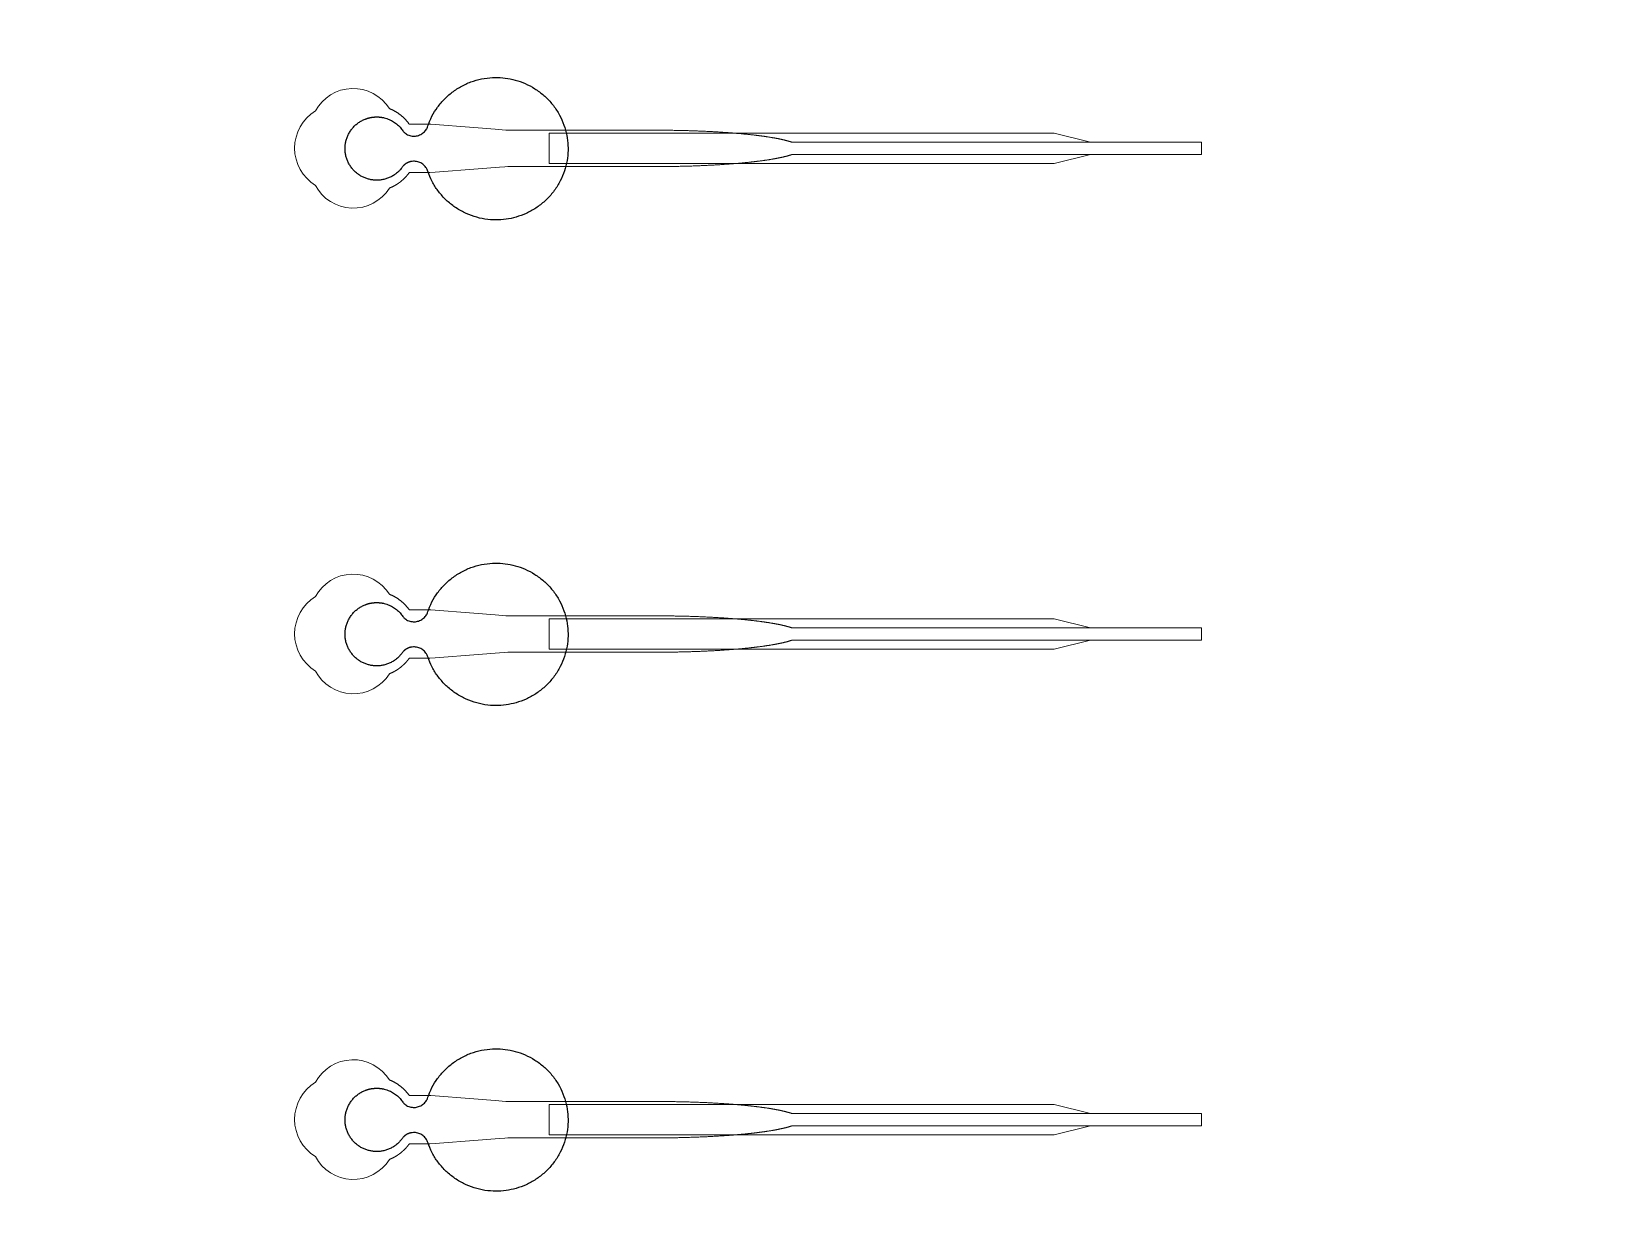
# Model space of a CAD drawing. Header units: inches. Extents: x -52997 to 52003, y -52254 to 52746.
# Drawn here: x 5140 to 11659, y 3570 to 8474 of the extents above; entities that cross this region are included whole.
import ezdxf

# ---------------------------------------------------------------- set-up
doc = ezdxf.new("R2010")
doc.units = ezdxf.units.IN
doc.header["$MEASUREMENT"] = 0
doc.layers.add('1', color=1, linetype='Continuous')
doc.layers.add('2', color=140, linetype='Continuous', lineweight=0)
doc.layers.add('3', color=90, linetype='Continuous', lineweight=0)

msp = doc.modelspace()

# ---------------------------------------------------------------- linework, layer by layer
at = {"layer": '1'}
for points in [[(-16283.4, -47485.7), (0, -47485.7), (16283.4, -47485.7, 5.999107)], [(-16250, -47285.7), (0, -47285.7), (16250, -47285.7, 5.986812)], [(-13685.8, -45485.7), (0, -45485.7), (13685.8, -45485.7, 6.794322)]]:
    msp.add_lwpolyline(points, format="xyb", close=True, dxfattribs=at)
msp.add_circle((-497.2, 245.8), 52500, dxfattribs=at)
for points in [[(6670.7, 7921.4), (6692.9, 7944.5), (6724.6, 7939.3), (6756.2, 7934.1), (6769.8, 7905.1), (6845.2, 7664.2), (7097.3, 7701.9), (7349.3, 7739.6), (7349.4, 7991.7), (7349.5, 8243.9), (7097.5, 8281.8), (6845.6, 8319.7), (6769.9, 8078.9), (6756.7, 8050.4), (6725.8, 8044.7), (6695, 8038.9), (6672.4, 8060.7), (6621, 8144.1), (6526.6, 8118), (6432.2, 8091.9), (6431.1, 7994), (6429.9, 7896), (6523.6, 7867.6), (6617.3, 7839.2), (6670.7, 7921.4)], [(6670.7, 5921.4), (6692.9, 5944.5), (6724.6, 5939.3), (6756.2, 5934.1), (6769.8, 5905.1), (6845.2, 5664.2), (7097.3, 5701.9), (7349.3, 5739.6), (7349.4, 5991.7), (7349.5, 6243.9), (7097.5, 6281.8), (6845.6, 6319.7), (6769.9, 6078.9), (6756.7, 6050.4), (6725.8, 6044.7), (6695, 6038.9), (6672.4, 6060.7), (6621, 6144.1), (6526.6, 6118), (6432.2, 6091.9), (6431.1, 5994), (6429.9, 5896), (6523.6, 5867.6), (6617.3, 5839.2), (6670.7, 5921.4)], [(6670.7, 3921.4), (6692.9, 3944.5), (6724.6, 3939.3), (6756.2, 3934.1), (6769.8, 3905.1), (6845.2, 3664.2), (7097.3, 3701.9), (7349.3, 3739.6), (7349.4, 3991.7), (7349.5, 4243.9), (7097.5, 4281.8), (6845.6, 4319.7), (6769.9, 4078.9), (6756.7, 4050.4), (6725.8, 4044.7), (6695, 4038.9), (6672.4, 4060.7), (6621, 4144.1), (6526.6, 4118), (6432.2, 4091.9), (6431.1, 3994), (6429.9, 3896), (6523.6, 3867.6), (6617.3, 3839.2), (6670.7, 3921.4)]]:
    msp.add_rational_spline(points, [1, 0.884783429184, 1, 0.884783429184, 1, 0.758252289935, 1, 0.758252289935, 1, 0.758252289935, 1, 0.758252289935, 1, 0.888941908896, 1, 0.888941908896, 1, 0.79946124759, 1, 0.79946124759, 1, 0.79946124759, 1, 0.79946124759, 1], degree=2, knots=[0, 0, 0, 0.969535, 0.969535, 1.939069, 1.939069, 3.359405, 3.359405, 4.779741, 4.779741, 6.200078, 6.200078, 7.620414, 7.620414, 8.571947, 8.571947, 9.52348, 9.52348, 10.812277, 10.812277, 12.101074, 12.101074, 13.389871, 13.389871, 14.678668, 14.678668, 14.678668], dxfattribs=at)
at = {"layer": '2'}
for points in [[(-16283.4, -47485.7), (0, -47485.7), (16283.4, -47485.7, 5.999107)], [(-16250, -47285.7), (0, -47285.7), (16250, -47285.7, 5.986812)], [(-13685.8, -45485.7), (0, -45485.7), (13685.8, -45485.7, 6.794322)], [(6613.5, 7829.6), (6613.8, 7829.7), (6614.6, 7830), (6615.5, 7830.3), (6616.3, 7830.7), (6617.2, 7831), (6618, 7831.4), (6618.9, 7831.7), (6619.7, 7832.1), (6620.6, 7832.5), (6621.4, 7832.8), (6622.3, 7833.2), (6623.1, 7833.6), (6624, 7834), (6624.8, 7834.4), (6625.7, 7834.8), (6626.6, 7835.2), (6627.4, 7835.6), (6628.3, 7836.1), (6629.1, 7836.5), (6630, 7836.9), (6630.8, 7837.4), (6631.7, 7837.8), (6632.6, 7838.3), (6633.4, 7838.7), (6634.3, 7839.2), (6635.1, 7839.7), (6636, 7840.1), (6636.8, 7840.6), (6637.7, 7841.1), (6638.6, 7841.6), (6639.4, 7842.1), (6640.3, 7842.6), (6641.1, 7843.1), (6642, 7843.6), (6642.8, 7844.2), (6643.7, 7844.7), (6644.5, 7845.2), (6645.4, 7845.8), (6646.2, 7846.3), (6647, 7846.9), (6647.9, 7847.4), (6648.7, 7848), (6649.5, 7848.6), (6650.4, 7849.1), (6651.2, 7849.7), (6652, 7850.3), (6652.9, 7850.9), (6653.7, 7851.5), (6654.5, 7852.1), (6655.3, 7852.7), (6656.2, 7853.3), (6657, 7853.9), (6657.8, 7854.5), (6658.6, 7855.2), (6659.4, 7855.8), (6660.2, 7856.4), (6661, 7857.1), (6661.8, 7857.7), (6662.6, 7858.3), (6663.4, 7859), (6664.1, 7859.6), (6664.9, 7860.3), (6665.7, 7861), (6666.5, 7861.6), (6667.2, 7862.3), (6668, 7863), (6668.8, 7863.7), (6669.5, 7864.3), (6670.3, 7865), (6671, 7865.7), (6671.8, 7866.4), (6672.5, 7867.1), (6673.2, 7867.8), (6674, 7868.5), (6674.7, 7869.2), (6675.4, 7869.9), (6676.1, 7870.7), (6676.8, 7871.4), (6677.5, 7872.1), (6678.2, 7872.8), (6678.9, 7873.6), (6679.6, 7874.3), (6680.3, 7875), (6681, 7875.7), (6681.7, 7876.5), (6682.3, 7877.2), (6683, 7878), (6683.7, 7878.7), (6684.3, 7879.5), (6684.9, 7880.2), (6685.6, 7881), (6686.2, 7881.7), (6686.8, 7882.5), (6687.5, 7883.2), (6688.1, 7884), (6688.7, 7884.7), (6689.3, 7885.5), (6689.9, 7886.3), (6690.5, 7887), (6691.1, 7887.8), (6691.7, 7888.6), (6692.2, 7889.3), (6692.8, 7890.1), (6693.3, 7890.9), (6693.9, 7891.6), (6694.4, 7892.4), (6695, 7893.2), (6738.6, 7893.2), (6760.4, 7893.2), (6771.3, 7893.2), (6774, 7893.2), (6775.4, 7893.2), (6775.4, 7893.2), (6775.4, 7893.2), (6775.4, 7893.2), (6775.4, 7893.2), (6775.4, 7893.2), (6775.5, 7893.2), (6775.9, 7893.2), (6776.6, 7893.3), (6777.9, 7893.4), (6780.7, 7893.6), (6802.8, 7895.3), (6979.4, 7908.8), (7067.8, 7915.6), (7089.8, 7917.3), (7100.9, 7918.1), (7101.2, 7918.2), (7101.3, 7918.2), (7101.3, 7918.2), (7101.4, 7918.2), (7101.5, 7918.2), (7101.9, 7918.2), (7362.4, 7918.2), (7368.6, 7918.2), (7381.2, 7918.2), (7481.7, 7918.2), (7682.7, 7918.2), (7695.3, 7918.2), (7701.6, 7918.2), (7704.7, 7918.2), (7706.3, 7918.2), (7706.7, 7918.2), (7706.9, 7918.2), (7707, 7918.2), (7707, 7918.2), (7707.1, 7918.2), (7707.1, 7918.2), (7707.6, 7918.2), (7712.2, 7918.2), (7716.8, 7918.2), (7721.5, 7918.2), (7726.1, 7918.2), (7730.7, 7918.2), (7735.4, 7918.3), (7740.1, 7918.3), (7744.7, 7918.3), (7749.4, 7918.4), (7754.1, 7918.4), (7758.8, 7918.4), (7763.6, 7918.5), (7768.3, 7918.6), (7773, 7918.6), (7777.8, 7918.7), (7782.5, 7918.8), (7787.3, 7918.8), (7792.1, 7918.9), (7796.9, 7919), (7801.7, 7919.1), (7806.5, 7919.2), (7811.3, 7919.3), (7816.1, 7919.4), (7820.9, 7919.5), (7825.7, 7919.7), (7830.5, 7919.8), (7835.3, 7919.9), (7840.2, 7920), (7845, 7920.2), (7849.8, 7920.3), (7854.7, 7920.5), (7859.5, 7920.6), (7864.3, 7920.8), (7869.2, 7921), (7874, 7921.1), (7878.8, 7921.3), (7883.6, 7921.5), (7888.5, 7921.7), (7893.3, 7921.9), (7898.1, 7922.1), (7902.9, 7922.3), (7907.7, 7922.5), (7912.5, 7922.7), (7917.3, 7922.9), (7922.1, 7923.2), (7926.9, 7923.4), (7931.7, 7923.6), (7936.5, 7923.9), (7941.2, 7924.1), (7946, 7924.4), (7950.7, 7924.6), (7955.5, 7924.9), (7960.2, 7925.2), (7964.9, 7925.4), (7969.6, 7925.7), (7974.3, 7926), (7978.9, 7926.3), (7983.6, 7926.6), (7988.2, 7926.9), (7992.8, 7927.2), (7997.4, 7927.5), (8002, 7927.9), (8006.6, 7928.2), (8008.9, 7928.4), (8011.2, 7928.5), (8013.4, 7928.7), (8015.7, 7928.9), (8018, 7929), (8020.2, 7929.2), (8022.5, 7929.4), (8024.7, 7929.5), (8027, 7929.7), (8029.2, 7929.9), (8031.4, 7930.1), (8033.6, 7930.3), (8035.9, 7930.4), (8038.1, 7930.6), (8040.3, 7930.8), (8042.5, 7931), (8044.7, 7931.2), (8046.9, 7931.4), (8049.1, 7931.5), (8051.3, 7931.7), (8053.4, 7931.9), (8055.6, 7932.1), (8057.8, 7932.3), (8059.9, 7932.5), (8062.1, 7932.7), (8064.2, 7932.9), (8066.3, 7933.1), (8068.5, 7933.3), (8070.6, 7933.5), (8072.7, 7933.7), (8074.8, 7933.9), (8076.9, 7934.1), (8079, 7934.3), (8081.1, 7934.5), (8083.2, 7934.7), (8085.3, 7934.9), (8087.4, 7935.2), (8089.4, 7935.4), (8091.5, 7935.6), (8093.5, 7935.8), (8095.6, 7936), (8097.6, 7936.2), (8099.6, 7936.5), (8101.6, 7936.7), (8103.7, 7936.9), (8105.7, 7937.1), (8107.7, 7937.3), (8109.6, 7937.6), (8111.6, 7937.8), (8113.6, 7938), (8115.6, 7938.2), (8117.5, 7938.5), (8119.5, 7938.7), (8121.4, 7938.9), (8123.3, 7939.2), (8125.3, 7939.4), (8127.2, 7939.6), (8129.1, 7939.9), (8131, 7940.1), (8132.9, 7940.3), (8134.8, 7940.6), (8136.6, 7940.8), (8138.5, 7941.1), (8140.4, 7941.3), (8142.2, 7941.5), (8144.1, 7941.8), (8145.9, 7942), (8147.7, 7942.3), (8149.5, 7942.5), (8151.3, 7942.8), (8153.1, 7943), (8154.9, 7943.3), (8156.7, 7943.5), (8158.4, 7943.8), (8160.2, 7944), (8161.9, 7944.3), (8163.7, 7944.5), (8165.4, 7944.8), (8167.1, 7945), (8168.8, 7945.3), (8170.5, 7945.5), (8172.2, 7945.8), (8173.9, 7946.1), (8175.6, 7946.3), (8177.3, 7946.6), (8178.9, 7946.8), (8180.6, 7947.1), (8182.2, 7947.4), (8183.8, 7947.6), (8185.4, 7947.9), (8187, 7948.2), (8188.6, 7948.4), (8190.2, 7948.7), (8191.8, 7949), (8193.3, 7949.2), (8194.9, 7949.5), (8196.4, 7949.8), (8198, 7950), (8199.5, 7950.3), (8201, 7950.6), (8202.5, 7950.9), (8204, 7951.1), (8205.5, 7951.4), (8206.9, 7951.7), (8208.4, 7952), (8209.9, 7952.2), (8211.3, 7952.5), (8212.7, 7952.8), (8214.1, 7953.1), (8215.6, 7953.4), (8217, 7953.6), (8218.3, 7953.9), (8219.7, 7954.2), (8221.1, 7954.5), (8222.4, 7954.8), (8223.8, 7955.1), (8225.1, 7955.3), (8226.4, 7955.6), (8227.7, 7955.9), (8229, 7956.2), (8230.3, 7956.5), (8231.6, 7956.8), (8232.9, 7957), (8234.1, 7957.3), (8235.4, 7957.6), (8236.6, 7957.9), (8237.9, 7958.2), (8239.1, 7958.5), (8240.3, 7958.8), (8241.5, 7959.1), (8242.6, 7959.4), (8243.8, 7959.7), (8245, 7959.9), (8246.1, 7960.2), (8247.3, 7960.5), (8248.4, 7960.8), (8249.5, 7961.1), (8250.6, 7961.4), (8251.7, 7961.7), (8252.8, 7962), (8253.9, 7962.3), (8254.9, 7962.6), (8256, 7962.9), (8257, 7963.2), (8258, 7963.5), (8259.1, 7963.8), (8260.1, 7964.1), (8261, 7964.4), (8262, 7964.7), (8263, 7965), (8264, 7965.3), (8264.9, 7965.6), (8265.9, 7965.9), (8266.8, 7966.2), (8267.7, 7966.5), (8268.6, 7966.8), (8269.5, 7967.1), (8270.4, 7967.4), (8271.3, 7967.7), (8272.7, 7968.1), (9958.3, 7968), (9958.3, 8018.2), (8272.7, 8018.2), (8272.5, 8018.3), (8271.6, 8018.6), (8270.7, 8018.9), (8269.8, 8019.2), (8269, 8019.5), (8268, 8019.8), (8267.1, 8020.1), (8266.2, 8020.4), (8265.3, 8020.7), (8264.3, 8021), (8263.4, 8021.3), (8262.4, 8021.6), (8261.4, 8021.9), (8260.4, 8022.2), (8259.4, 8022.5), (8258.4, 8022.8), (8257.4, 8023.1), (8256.3, 8023.4), (8255.3, 8023.7), (8254.2, 8023.9), (8253.1, 8024.2), (8252.1, 8024.5), (8251, 8024.8), (8249.9, 8025.1), (8248.7, 8025.4), (8247.6, 8025.7), (8246.5, 8026), (8245.3, 8026.3), (8244.2, 8026.6), (8243, 8026.9), (8241.8, 8027.2), (8240.6, 8027.5), (8239.4, 8027.8), (8238.2, 8028.1), (8237, 8028.3), (8235.7, 8028.6), (8234.5, 8028.9), (8233.2, 8029.2), (8232, 8029.5), (8230.7, 8029.8), (8229.4, 8030.1), (8228.1, 8030.4), (8226.8, 8030.6), (8225.5, 8030.9), (8224.1, 8031.2), (8222.8, 8031.5), (8221.4, 8031.8), (8220.1, 8032.1), (8218.7, 8032.3), (8217.3, 8032.6), (8215.9, 8032.9), (8214.5, 8033.2), (8213.1, 8033.5), (8211.7, 8033.7), (8210.2, 8034), (8208.8, 8034.3), (8207.3, 8034.6), (8205.8, 8034.9), (8204.3, 8035.1), (8202.9, 8035.4), (8201.4, 8035.7), (8199.8, 8036), (8198.3, 8036.2), (8196.8, 8036.5), (8195.2, 8036.8), (8193.7, 8037), (8192.1, 8037.3), (8190.6, 8037.6), (8189, 8037.8), (8187.4, 8038.1), (8185.8, 8038.4), (8184.2, 8038.6), (8182.5, 8038.9), (8180.9, 8039.2), (8179.3, 8039.4), (8177.6, 8039.7), (8175.9, 8040), (8174.3, 8040.2), (8172.6, 8040.5), (8170.9, 8040.7), (8169.2, 8041), (8167.5, 8041.3), (8165.8, 8041.5), (8164, 8041.8), (8162.3, 8042), (8160.6, 8042.3), (8158.8, 8042.5), (8157, 8042.8), (8155.3, 8043), (8153.5, 8043.3), (8151.7, 8043.5), (8149.9, 8043.8), (8148.1, 8044), (8146.3, 8044.3), (8144.4, 8044.5), (8142.6, 8044.8), (8140.7, 8045), (8138.9, 8045.2), (8137, 8045.5), (8135.1, 8045.7), (8133.3, 8046), (8131.4, 8046.2), (8129.5, 8046.4), (8127.6, 8046.7), (8125.7, 8046.9), (8123.7, 8047.1), (8121.8, 8047.4), (8119.9, 8047.6), (8117.9, 8047.8), (8116, 8048.1), (8114, 8048.3), (8112, 8048.5), (8110.1, 8048.7), (8108.1, 8049), (8106.1, 8049.2), (8104.1, 8049.4), (8102.1, 8049.6), (8100.1, 8049.8), (8098, 8050.1), (8096, 8050.3), (8094, 8050.5), (8091.9, 8050.7), (8089.9, 8050.9), (8087.8, 8051.1), (8085.7, 8051.3), (8083.7, 8051.6), (8081.6, 8051.8), (8079.5, 8052), (8077.4, 8052.2), (8075.3, 8052.4), (8073.2, 8052.6), (8071.1, 8052.8), (8069, 8053), (8066.8, 8053.2), (8064.7, 8053.4), (8062.6, 8053.6), (8060.4, 8053.8), (8058.3, 8054), (8056.1, 8054.2), (8053.9, 8054.4), (8051.8, 8054.6), (8049.6, 8054.7), (8047.4, 8054.9), (8045.2, 8055.1), (8043, 8055.3), (8040.8, 8055.5), (8038.6, 8055.7), (8036.4, 8055.9), (8034.2, 8056), (8032, 8056.2), (8029.8, 8056.4), (8027.5, 8056.6), (8025.3, 8056.8), (8023, 8056.9), (8020.8, 8057.1), (8018.6, 8057.3), (8016.3, 8057.4), (8014, 8057.6), (8011.8, 8057.8), (8009.5, 8057.9), (8005, 8058.3), (8000.4, 8058.6), (7995.8, 8058.9), (7991.2, 8059.2), (7986.6, 8059.5), (7982, 8059.8), (7977.3, 8060.1), (7972.7, 8060.4), (7968, 8060.7), (7963.3, 8061), (7958.6, 8061.3), (7953.9, 8061.5), (7949.2, 8061.8), (7944.4, 8062.1), (7939.7, 8062.3), (7935, 8062.5), (7930.2, 8062.8), (7925.4, 8063), (7920.7, 8063.3), (7915.9, 8063.5), (7911.1, 8063.7), (7906.3, 8063.9), (7901.5, 8064.1), (7896.7, 8064.3), (7891.9, 8064.5), (7887.1, 8064.7), (7882.3, 8064.9), (7877.5, 8065.1), (7872.7, 8065.3), (7867.9, 8065.4), (7863.1, 8065.6), (7858.3, 8065.7), (7853.5, 8065.9), (7848.7, 8066.1), (7843.9, 8066.2), (7839.1, 8066.3), (7834.3, 8066.5), (7829.5, 8066.6), (7824.7, 8066.7), (7819.9, 8066.8), (7815.1, 8066.9), (7810.3, 8067.1), (7805.6, 8067.2), (7800.8, 8067.2), (7796, 8067.3), (7791.3, 8067.4), (7786.5, 8067.5), (7781.8, 8067.6), (7777.1, 8067.7), (7772.3, 8067.7), (7767.6, 8067.8), (7762.9, 8067.8), (7758.2, 8067.9), (7753.6, 8067.9), (7748.9, 8068), (7744.2, 8068), (7739.6, 8068.1), (7735, 8068.1), (7730.3, 8068.1), (7725.7, 8068.1), (7721.1, 8068.1), (7718.8, 8068.2), (7718.3, 8068.2), (7718, 8068.2), (7717.8, 8068.2), (7717.6, 8068.2), (7716, 8068.2), (7709.7, 8068.2), (7696.9, 8068.2), (7645.9, 8068.2), (7442, 8068.2), (7391, 8068.2), (7365.5, 8068.2), (7359.1, 8068.2), (7357.5, 8068.2), (7101.8, 8068.2), (7101.4, 8068.2), (7101.3, 8068.2), (7101.3, 8068.2), (7101.3, 8068.2), (7101.2, 8068.2), (7100.8, 8068.2), (7099.5, 8068.3), (7093.9, 8068.7), (7049.8, 8072.1), (6961.4, 8078.9), (6784.8, 8092.4), (6779.3, 8092.9), (6776.5, 8093.1), (6775.8, 8093.1), (6775.5, 8093.2), (6775.4, 8093.2), (6775.4, 8093.2), (6775.4, 8093.2), (6775.4, 8093.2), (6775.4, 8093.2), (6775.3, 8093.2), (6775, 8093.2), (6772.3, 8093.2), (6766.8, 8093.2), (6755.9, 8093.2), (6734.1, 8093.2), (6712.3, 8093.2), (6701.4, 8093.2), (6696, 8093.2), (6695.3, 8093.2), (6695.1, 8093.2), (6695.1, 8093.2), (6695, 8093.2), (6695, 8093.2), (6695, 8093.2), (6695, 8093.2), (6694.6, 8093.8), (6693.8, 8094.9), (6693, 8096), (6692.2, 8097.1), (6691.3, 8098.2), (6690.5, 8099.4), (6689.6, 8100.5), (6688.7, 8101.6), (6687.8, 8102.7), (6686.9, 8103.8), (6686, 8104.9), (6685.1, 8106), (6684.2, 8107.1), (6683.2, 8108.2), (6682.2, 8109.3), (6681.3, 8110.4), (6680.3, 8111.5), (6679.3, 8112.5), (6678.3, 8113.6), (6677.2, 8114.7), (6676.2, 8115.7), (6675.1, 8116.8), (6674.1, 8117.8), (6673, 8118.9), (6671.9, 8119.9), (6670.8, 8121), (6669.7, 8122), (6668.6, 8123), (6667.4, 8124), (6666.3, 8125), (6665.1, 8126), (6664, 8127), (6662.8, 8128), (6661.6, 8129), (6660.4, 8129.9), (6659.2, 8130.9), (6658, 8131.8), (6656.8, 8132.8), (6655.5, 8133.7), (6654.3, 8134.6), (6653, 8135.5), (6651.7, 8136.4), (6650.5, 8137.3), (6649.2, 8138.2), (6647.9, 8139), (6646.6, 8139.9), (6645.3, 8140.7), (6643.9, 8141.6), (6642.6, 8142.4), (6641.3, 8143.2), (6639.9, 8144), (6638.6, 8144.8), (6637.2, 8145.6), (6635.9, 8146.4), (6634.5, 8147.1), (6633.1, 8147.9), (6631.7, 8148.6), (6630.3, 8149.3), (6629, 8150), (6627.6, 8150.7), (6626.1, 8151.4), (6624.7, 8152), (6623.3, 8152.7), (6621.9, 8153.3), (6620.5, 8153.9), (6619.1, 8154.5), (6617.6, 8155.1), (6616.2, 8155.7), (6614.8, 8156.3), (6613.5, 8156.8, 0.576044), (6309, 8147.4, 0.560065), (6309, 7840.9, 0.578435)], [(6613.5, 5829.6), (6613.8, 5829.7), (6614.6, 5830), (6615.5, 5830.3), (6616.3, 5830.7), (6617.2, 5831), (6618, 5831.4), (6618.9, 5831.7), (6619.7, 5832.1), (6620.6, 5832.5), (6621.4, 5832.8), (6622.3, 5833.2), (6623.1, 5833.6), (6624, 5834), (6624.8, 5834.4), (6625.7, 5834.8), (6626.6, 5835.2), (6627.4, 5835.6), (6628.3, 5836.1), (6629.1, 5836.5), (6630, 5836.9), (6630.8, 5837.4), (6631.7, 5837.8), (6632.6, 5838.3), (6633.4, 5838.7), (6634.3, 5839.2), (6635.1, 5839.7), (6636, 5840.1), (6636.8, 5840.6), (6637.7, 5841.1), (6638.6, 5841.6), (6639.4, 5842.1), (6640.3, 5842.6), (6641.1, 5843.1), (6642, 5843.6), (6642.8, 5844.2), (6643.7, 5844.7), (6644.5, 5845.2), (6645.4, 5845.8), (6646.2, 5846.3), (6647, 5846.9), (6647.9, 5847.4), (6648.7, 5848), (6649.5, 5848.6), (6650.4, 5849.1), (6651.2, 5849.7), (6652, 5850.3), (6652.9, 5850.9), (6653.7, 5851.5), (6654.5, 5852.1), (6655.3, 5852.7), (6656.2, 5853.3), (6657, 5853.9), (6657.8, 5854.5), (6658.6, 5855.2), (6659.4, 5855.8), (6660.2, 5856.4), (6661, 5857.1), (6661.8, 5857.7), (6662.6, 5858.3), (6663.4, 5859), (6664.1, 5859.6), (6664.9, 5860.3), (6665.7, 5861), (6666.5, 5861.6), (6667.2, 5862.3), (6668, 5863), (6668.8, 5863.7), (6669.5, 5864.3), (6670.3, 5865), (6671, 5865.7), (6671.8, 5866.4), (6672.5, 5867.1), (6673.2, 5867.8), (6674, 5868.5), (6674.7, 5869.2), (6675.4, 5869.9), (6676.1, 5870.7), (6676.8, 5871.4), (6677.5, 5872.1), (6678.2, 5872.8), (6678.9, 5873.6), (6679.6, 5874.3), (6680.3, 5875), (6681, 5875.7), (6681.7, 5876.5), (6682.3, 5877.2), (6683, 5878), (6683.7, 5878.7), (6684.3, 5879.5), (6684.9, 5880.2), (6685.6, 5881), (6686.2, 5881.7), (6686.8, 5882.5), (6687.5, 5883.2), (6688.1, 5884), (6688.7, 5884.7), (6689.3, 5885.5), (6689.9, 5886.3), (6690.5, 5887), (6691.1, 5887.8), (6691.7, 5888.6), (6692.2, 5889.3), (6692.8, 5890.1), (6693.3, 5890.9), (6693.9, 5891.6), (6694.4, 5892.4), (6695, 5893.2), (6738.6, 5893.2), (6760.4, 5893.2), (6771.3, 5893.2), (6774, 5893.2), (6775.4, 5893.2), (6775.4, 5893.2), (6775.4, 5893.2), (6775.4, 5893.2), (6775.4, 5893.2), (6775.4, 5893.2), (6775.5, 5893.2), (6775.9, 5893.2), (6776.6, 5893.3), (6777.9, 5893.4), (6780.7, 5893.6), (6802.8, 5895.3), (6979.4, 5908.8), (7067.8, 5915.6), (7089.8, 5917.3), (7100.9, 5918.1), (7101.2, 5918.2), (7101.3, 5918.2), (7101.3, 5918.2), (7101.4, 5918.2), (7101.5, 5918.2), (7101.9, 5918.2), (7362.4, 5918.2), (7368.6, 5918.2), (7381.2, 5918.2), (7481.7, 5918.2), (7682.7, 5918.2), (7695.3, 5918.2), (7701.6, 5918.2), (7704.7, 5918.2), (7706.3, 5918.2), (7706.7, 5918.2), (7706.9, 5918.2), (7707, 5918.2), (7707, 5918.2), (7707.1, 5918.2), (7707.1, 5918.2), (7707.6, 5918.2), (7712.2, 5918.2), (7716.8, 5918.2), (7721.5, 5918.2), (7726.1, 5918.2), (7730.7, 5918.2), (7735.4, 5918.3), (7740.1, 5918.3), (7744.7, 5918.3), (7749.4, 5918.4), (7754.1, 5918.4), (7758.8, 5918.4), (7763.6, 5918.5), (7768.3, 5918.6), (7773, 5918.6), (7777.8, 5918.7), (7782.5, 5918.8), (7787.3, 5918.8), (7792.1, 5918.9), (7796.9, 5919), (7801.7, 5919.1), (7806.5, 5919.2), (7811.3, 5919.3), (7816.1, 5919.4), (7820.9, 5919.5), (7825.7, 5919.7), (7830.5, 5919.8), (7835.3, 5919.9), (7840.2, 5920), (7845, 5920.2), (7849.8, 5920.3), (7854.7, 5920.5), (7859.5, 5920.6), (7864.3, 5920.8), (7869.2, 5921), (7874, 5921.1), (7878.8, 5921.3), (7883.6, 5921.5), (7888.5, 5921.7), (7893.3, 5921.9), (7898.1, 5922.1), (7902.9, 5922.3), (7907.7, 5922.5), (7912.5, 5922.7), (7917.3, 5922.9), (7922.1, 5923.2), (7926.9, 5923.4), (7931.7, 5923.6), (7936.5, 5923.9), (7941.2, 5924.1), (7946, 5924.4), (7950.7, 5924.6), (7955.5, 5924.9), (7960.2, 5925.2), (7964.9, 5925.4), (7969.6, 5925.7), (7974.3, 5926), (7978.9, 5926.3), (7983.6, 5926.6), (7988.2, 5926.9), (7992.8, 5927.2), (7997.4, 5927.5), (8002, 5927.9), (8006.6, 5928.2), (8008.9, 5928.4), (8011.2, 5928.5), (8013.4, 5928.7), (8015.7, 5928.9), (8018, 5929), (8020.2, 5929.2), (8022.5, 5929.4), (8024.7, 5929.5), (8027, 5929.7), (8029.2, 5929.9), (8031.4, 5930.1), (8033.6, 5930.3), (8035.9, 5930.4), (8038.1, 5930.6), (8040.3, 5930.8), (8042.5, 5931), (8044.7, 5931.2), (8046.9, 5931.4), (8049.1, 5931.5), (8051.3, 5931.7), (8053.4, 5931.9), (8055.6, 5932.1), (8057.8, 5932.3), (8059.9, 5932.5), (8062.1, 5932.7), (8064.2, 5932.9), (8066.3, 5933.1), (8068.5, 5933.3), (8070.6, 5933.5), (8072.7, 5933.7), (8074.8, 5933.9), (8076.9, 5934.1), (8079, 5934.3), (8081.1, 5934.5), (8083.2, 5934.7), (8085.3, 5934.9), (8087.4, 5935.2), (8089.4, 5935.4), (8091.5, 5935.6), (8093.5, 5935.8), (8095.6, 5936), (8097.6, 5936.2), (8099.6, 5936.5), (8101.6, 5936.7), (8103.7, 5936.9), (8105.7, 5937.1), (8107.7, 5937.3), (8109.6, 5937.6), (8111.6, 5937.8), (8113.6, 5938), (8115.6, 5938.2), (8117.5, 5938.5), (8119.5, 5938.7), (8121.4, 5938.9), (8123.3, 5939.2), (8125.3, 5939.4), (8127.2, 5939.6), (8129.1, 5939.9), (8131, 5940.1), (8132.9, 5940.3), (8134.8, 5940.6), (8136.6, 5940.8), (8138.5, 5941.1), (8140.4, 5941.3), (8142.2, 5941.5), (8144.1, 5941.8), (8145.9, 5942), (8147.7, 5942.3), (8149.5, 5942.5), (8151.3, 5942.8), (8153.1, 5943), (8154.9, 5943.3), (8156.7, 5943.5), (8158.4, 5943.8), (8160.2, 5944), (8161.9, 5944.3), (8163.7, 5944.5), (8165.4, 5944.8), (8167.1, 5945), (8168.8, 5945.3), (8170.5, 5945.5), (8172.2, 5945.8), (8173.9, 5946.1), (8175.6, 5946.3), (8177.3, 5946.6), (8178.9, 5946.8), (8180.6, 5947.1), (8182.2, 5947.4), (8183.8, 5947.6), (8185.4, 5947.9), (8187, 5948.2), (8188.6, 5948.4), (8190.2, 5948.7), (8191.8, 5949), (8193.3, 5949.2), (8194.9, 5949.5), (8196.4, 5949.8), (8198, 5950), (8199.5, 5950.3), (8201, 5950.6), (8202.5, 5950.9), (8204, 5951.1), (8205.5, 5951.4), (8206.9, 5951.7), (8208.4, 5952), (8209.9, 5952.2), (8211.3, 5952.5), (8212.7, 5952.8), (8214.1, 5953.1), (8215.6, 5953.4), (8217, 5953.6), (8218.3, 5953.9), (8219.7, 5954.2), (8221.1, 5954.5), (8222.4, 5954.8), (8223.8, 5955.1), (8225.1, 5955.3), (8226.4, 5955.6), (8227.7, 5955.9), (8229, 5956.2), (8230.3, 5956.5), (8231.6, 5956.8), (8232.9, 5957), (8234.1, 5957.3), (8235.4, 5957.6), (8236.6, 5957.9), (8237.9, 5958.2), (8239.1, 5958.5), (8240.3, 5958.8), (8241.5, 5959.1), (8242.6, 5959.4), (8243.8, 5959.7), (8245, 5959.9), (8246.1, 5960.2), (8247.3, 5960.5), (8248.4, 5960.8), (8249.5, 5961.1), (8250.6, 5961.4), (8251.7, 5961.7), (8252.8, 5962), (8253.9, 5962.3), (8254.9, 5962.6), (8256, 5962.9), (8257, 5963.2), (8258, 5963.5), (8259.1, 5963.8), (8260.1, 5964.1), (8261, 5964.4), (8262, 5964.7), (8263, 5965), (8264, 5965.3), (8264.9, 5965.6), (8265.9, 5965.9), (8266.8, 5966.2), (8267.7, 5966.5), (8268.6, 5966.8), (8269.5, 5967.1), (8270.4, 5967.4), (8271.3, 5967.7), (8272.7, 5968.1), (9958.3, 5968), (9958.3, 6018.2), (8272.7, 6018.2), (8272.5, 6018.3), (8271.6, 6018.6), (8270.7, 6018.9), (8269.8, 6019.2), (8269, 6019.5), (8268, 6019.8), (8267.1, 6020.1), (8266.2, 6020.4), (8265.3, 6020.7), (8264.3, 6021), (8263.4, 6021.3), (8262.4, 6021.6), (8261.4, 6021.9), (8260.4, 6022.2), (8259.4, 6022.5), (8258.4, 6022.8), (8257.4, 6023.1), (8256.3, 6023.4), (8255.3, 6023.7), (8254.2, 6023.9), (8253.1, 6024.2), (8252.1, 6024.5), (8251, 6024.8), (8249.9, 6025.1), (8248.7, 6025.4), (8247.6, 6025.7), (8246.5, 6026), (8245.3, 6026.3), (8244.2, 6026.6), (8243, 6026.9), (8241.8, 6027.2), (8240.6, 6027.5), (8239.4, 6027.8), (8238.2, 6028.1), (8237, 6028.3), (8235.7, 6028.6), (8234.5, 6028.9), (8233.2, 6029.2), (8232, 6029.5), (8230.7, 6029.8), (8229.4, 6030.1), (8228.1, 6030.4), (8226.8, 6030.6), (8225.5, 6030.9), (8224.1, 6031.2), (8222.8, 6031.5), (8221.4, 6031.8), (8220.1, 6032.1), (8218.7, 6032.3), (8217.3, 6032.6), (8215.9, 6032.9), (8214.5, 6033.2), (8213.1, 6033.5), (8211.7, 6033.7), (8210.2, 6034), (8208.8, 6034.3), (8207.3, 6034.6), (8205.8, 6034.9), (8204.3, 6035.1), (8202.9, 6035.4), (8201.4, 6035.7), (8199.8, 6036), (8198.3, 6036.2), (8196.8, 6036.5), (8195.2, 6036.8), (8193.7, 6037), (8192.1, 6037.3), (8190.6, 6037.6), (8189, 6037.8), (8187.4, 6038.1), (8185.8, 6038.4), (8184.2, 6038.6), (8182.5, 6038.9), (8180.9, 6039.2), (8179.3, 6039.4), (8177.6, 6039.7), (8175.9, 6040), (8174.3, 6040.2), (8172.6, 6040.5), (8170.9, 6040.7), (8169.2, 6041), (8167.5, 6041.3), (8165.8, 6041.5), (8164, 6041.8), (8162.3, 6042), (8160.6, 6042.3), (8158.8, 6042.5), (8157, 6042.8), (8155.3, 6043), (8153.5, 6043.3), (8151.7, 6043.5), (8149.9, 6043.8), (8148.1, 6044), (8146.3, 6044.3), (8144.4, 6044.5), (8142.6, 6044.8), (8140.7, 6045), (8138.9, 6045.2), (8137, 6045.5), (8135.1, 6045.7), (8133.3, 6046), (8131.4, 6046.2), (8129.5, 6046.4), (8127.6, 6046.7), (8125.7, 6046.9), (8123.7, 6047.1), (8121.8, 6047.4), (8119.9, 6047.6), (8117.9, 6047.8), (8116, 6048.1), (8114, 6048.3), (8112, 6048.5), (8110.1, 6048.7), (8108.1, 6049), (8106.1, 6049.2), (8104.1, 6049.4), (8102.1, 6049.6), (8100.1, 6049.8), (8098, 6050.1), (8096, 6050.3), (8094, 6050.5), (8091.9, 6050.7), (8089.9, 6050.9), (8087.8, 6051.1), (8085.7, 6051.3), (8083.7, 6051.6), (8081.6, 6051.8), (8079.5, 6052), (8077.4, 6052.2), (8075.3, 6052.4), (8073.2, 6052.6), (8071.1, 6052.8), (8069, 6053), (8066.8, 6053.2), (8064.7, 6053.4), (8062.6, 6053.6), (8060.4, 6053.8), (8058.3, 6054), (8056.1, 6054.2), (8053.9, 6054.4), (8051.8, 6054.6), (8049.6, 6054.7), (8047.4, 6054.9), (8045.2, 6055.1), (8043, 6055.3), (8040.8, 6055.5), (8038.6, 6055.7), (8036.4, 6055.9), (8034.2, 6056), (8032, 6056.2), (8029.8, 6056.4), (8027.5, 6056.6), (8025.3, 6056.8), (8023, 6056.9), (8020.8, 6057.1), (8018.6, 6057.3), (8016.3, 6057.4), (8014, 6057.6), (8011.8, 6057.8), (8009.5, 6057.9), (8005, 6058.3), (8000.4, 6058.6), (7995.8, 6058.9), (7991.2, 6059.2), (7986.6, 6059.5), (7982, 6059.8), (7977.3, 6060.1), (7972.7, 6060.4), (7968, 6060.7), (7963.3, 6061), (7958.6, 6061.3), (7953.9, 6061.5), (7949.2, 6061.8), (7944.4, 6062.1), (7939.7, 6062.3), (7935, 6062.5), (7930.2, 6062.8), (7925.4, 6063), (7920.7, 6063.3), (7915.9, 6063.5), (7911.1, 6063.7), (7906.3, 6063.9), (7901.5, 6064.1), (7896.7, 6064.3), (7891.9, 6064.5), (7887.1, 6064.7), (7882.3, 6064.9), (7877.5, 6065.1), (7872.7, 6065.3), (7867.9, 6065.4), (7863.1, 6065.6), (7858.3, 6065.7), (7853.5, 6065.9), (7848.7, 6066.1), (7843.9, 6066.2), (7839.1, 6066.3), (7834.3, 6066.5), (7829.5, 6066.6), (7824.7, 6066.7), (7819.9, 6066.8), (7815.1, 6066.9), (7810.3, 6067.1), (7805.6, 6067.2), (7800.8, 6067.2), (7796, 6067.3), (7791.3, 6067.4), (7786.5, 6067.5), (7781.8, 6067.6), (7777.1, 6067.7), (7772.3, 6067.7), (7767.6, 6067.8), (7762.9, 6067.8), (7758.2, 6067.9), (7753.6, 6067.9), (7748.9, 6068), (7744.2, 6068), (7739.6, 6068.1), (7735, 6068.1), (7730.3, 6068.1), (7725.7, 6068.1), (7721.1, 6068.1), (7718.8, 6068.2), (7718.3, 6068.2), (7718, 6068.2), (7717.8, 6068.2), (7717.6, 6068.2), (7716, 6068.2), (7709.7, 6068.2), (7696.9, 6068.2), (7645.9, 6068.2), (7442, 6068.2), (7391, 6068.2), (7365.5, 6068.2), (7359.1, 6068.2), (7357.5, 6068.2), (7101.8, 6068.2), (7101.4, 6068.2), (7101.3, 6068.2), (7101.3, 6068.2), (7101.3, 6068.2), (7101.2, 6068.2), (7100.8, 6068.2), (7099.5, 6068.3), (7093.9, 6068.7), (7049.8, 6072.1), (6961.4, 6078.9), (6784.8, 6092.4), (6779.3, 6092.9), (6776.5, 6093.1), (6775.8, 6093.1), (6775.5, 6093.2), (6775.4, 6093.2), (6775.4, 6093.2), (6775.4, 6093.2), (6775.4, 6093.2), (6775.4, 6093.2), (6775.3, 6093.2), (6775, 6093.2), (6772.3, 6093.2), (6766.8, 6093.2), (6755.9, 6093.2), (6734.1, 6093.2), (6712.3, 6093.2), (6701.4, 6093.2), (6696, 6093.2), (6695.3, 6093.2), (6695.1, 6093.2), (6695.1, 6093.2), (6695, 6093.2), (6695, 6093.2), (6695, 6093.2), (6695, 6093.2), (6694.6, 6093.8), (6693.8, 6094.9), (6693, 6096), (6692.2, 6097.1), (6691.3, 6098.2), (6690.5, 6099.4), (6689.6, 6100.5), (6688.7, 6101.6), (6687.8, 6102.7), (6686.9, 6103.8), (6686, 6104.9), (6685.1, 6106), (6684.2, 6107.1), (6683.2, 6108.2), (6682.2, 6109.3), (6681.3, 6110.4), (6680.3, 6111.5), (6679.3, 6112.5), (6678.3, 6113.6), (6677.2, 6114.7), (6676.2, 6115.7), (6675.1, 6116.8), (6674.1, 6117.8), (6673, 6118.9), (6671.9, 6119.9), (6670.8, 6121), (6669.7, 6122), (6668.6, 6123), (6667.4, 6124), (6666.3, 6125), (6665.1, 6126), (6664, 6127), (6662.8, 6128), (6661.6, 6129), (6660.4, 6129.9), (6659.2, 6130.9), (6658, 6131.8), (6656.8, 6132.8), (6655.5, 6133.7), (6654.3, 6134.6), (6653, 6135.5), (6651.7, 6136.4), (6650.5, 6137.3), (6649.2, 6138.2), (6647.9, 6139), (6646.6, 6139.9), (6645.3, 6140.7), (6643.9, 6141.6), (6642.6, 6142.4), (6641.3, 6143.2), (6639.9, 6144), (6638.6, 6144.8), (6637.2, 6145.6), (6635.9, 6146.4), (6634.5, 6147.1), (6633.1, 6147.9), (6631.7, 6148.6), (6630.3, 6149.3), (6629, 6150), (6627.6, 6150.7), (6626.1, 6151.4), (6624.7, 6152), (6623.3, 6152.7), (6621.9, 6153.3), (6620.5, 6153.9), (6619.1, 6154.5), (6617.6, 6155.1), (6616.2, 6155.7), (6614.8, 6156.3), (6613.5, 6156.8, 0.576044), (6309, 6147.4, 0.560065), (6309, 5840.9, 0.578435)], [(6613.5, 3829.6), (6613.8, 3829.7), (6614.6, 3830), (6615.5, 3830.3), (6616.3, 3830.7), (6617.2, 3831), (6618, 3831.4), (6618.9, 3831.7), (6619.7, 3832.1), (6620.6, 3832.5), (6621.4, 3832.8), (6622.3, 3833.2), (6623.1, 3833.6), (6624, 3834), (6624.8, 3834.4), (6625.7, 3834.8), (6626.6, 3835.2), (6627.4, 3835.6), (6628.3, 3836.1), (6629.1, 3836.5), (6630, 3836.9), (6630.8, 3837.4), (6631.7, 3837.8), (6632.6, 3838.3), (6633.4, 3838.7), (6634.3, 3839.2), (6635.1, 3839.7), (6636, 3840.1), (6636.8, 3840.6), (6637.7, 3841.1), (6638.6, 3841.6), (6639.4, 3842.1), (6640.3, 3842.6), (6641.1, 3843.1), (6642, 3843.6), (6642.8, 3844.2), (6643.7, 3844.7), (6644.5, 3845.2), (6645.4, 3845.8), (6646.2, 3846.3), (6647, 3846.9), (6647.9, 3847.4), (6648.7, 3848), (6649.5, 3848.6), (6650.4, 3849.1), (6651.2, 3849.7), (6652, 3850.3), (6652.9, 3850.9), (6653.7, 3851.5), (6654.5, 3852.1), (6655.3, 3852.7), (6656.2, 3853.3), (6657, 3853.9), (6657.8, 3854.5), (6658.6, 3855.2), (6659.4, 3855.8), (6660.2, 3856.4), (6661, 3857.1), (6661.8, 3857.7), (6662.6, 3858.3), (6663.4, 3859), (6664.1, 3859.6), (6664.9, 3860.3), (6665.7, 3861), (6666.5, 3861.6), (6667.2, 3862.3), (6668, 3863), (6668.8, 3863.7), (6669.5, 3864.3), (6670.3, 3865), (6671, 3865.7), (6671.8, 3866.4), (6672.5, 3867.1), (6673.2, 3867.8), (6674, 3868.5), (6674.7, 3869.2), (6675.4, 3869.9), (6676.1, 3870.7), (6676.8, 3871.4), (6677.5, 3872.1), (6678.2, 3872.8), (6678.9, 3873.6), (6679.6, 3874.3), (6680.3, 3875), (6681, 3875.7), (6681.7, 3876.5), (6682.3, 3877.2), (6683, 3878), (6683.7, 3878.7), (6684.3, 3879.5), (6684.9, 3880.2), (6685.6, 3881), (6686.2, 3881.7), (6686.8, 3882.5), (6687.5, 3883.2), (6688.1, 3884), (6688.7, 3884.7), (6689.3, 3885.5), (6689.9, 3886.3), (6690.5, 3887), (6691.1, 3887.8), (6691.7, 3888.6), (6692.2, 3889.3), (6692.8, 3890.1), (6693.3, 3890.9), (6693.9, 3891.6), (6694.4, 3892.4), (6695, 3893.2), (6738.6, 3893.2), (6760.4, 3893.2), (6771.3, 3893.2), (6774, 3893.2), (6775.4, 3893.2), (6775.4, 3893.2), (6775.4, 3893.2), (6775.4, 3893.2), (6775.4, 3893.2), (6775.4, 3893.2), (6775.5, 3893.2), (6775.9, 3893.2), (6776.6, 3893.3), (6777.9, 3893.4), (6780.7, 3893.6), (6802.8, 3895.3), (6979.4, 3908.8), (7067.8, 3915.6), (7089.8, 3917.3), (7100.9, 3918.1), (7101.2, 3918.2), (7101.3, 3918.2), (7101.3, 3918.2), (7101.4, 3918.2), (7101.5, 3918.2), (7101.9, 3918.2), (7362.4, 3918.2), (7368.6, 3918.2), (7381.2, 3918.2), (7481.7, 3918.2), (7682.7, 3918.2), (7695.3, 3918.2), (7701.6, 3918.2), (7704.7, 3918.2), (7706.3, 3918.2), (7706.7, 3918.2), (7706.9, 3918.2), (7707, 3918.2), (7707, 3918.2), (7707.1, 3918.2), (7707.1, 3918.2), (7707.6, 3918.2), (7712.2, 3918.2), (7716.8, 3918.2), (7721.5, 3918.2), (7726.1, 3918.2), (7730.7, 3918.2), (7735.4, 3918.3), (7740.1, 3918.3), (7744.7, 3918.3), (7749.4, 3918.4), (7754.1, 3918.4), (7758.8, 3918.4), (7763.6, 3918.5), (7768.3, 3918.6), (7773, 3918.6), (7777.8, 3918.7), (7782.5, 3918.8), (7787.3, 3918.8), (7792.1, 3918.9), (7796.9, 3919), (7801.7, 3919.1), (7806.5, 3919.2), (7811.3, 3919.3), (7816.1, 3919.4), (7820.9, 3919.5), (7825.7, 3919.7), (7830.5, 3919.8), (7835.3, 3919.9), (7840.2, 3920), (7845, 3920.2), (7849.8, 3920.3), (7854.7, 3920.5), (7859.5, 3920.6), (7864.3, 3920.8), (7869.2, 3921), (7874, 3921.1), (7878.8, 3921.3), (7883.6, 3921.5), (7888.5, 3921.7), (7893.3, 3921.9), (7898.1, 3922.1), (7902.9, 3922.3), (7907.7, 3922.5), (7912.5, 3922.7), (7917.3, 3922.9), (7922.1, 3923.2), (7926.9, 3923.4), (7931.7, 3923.6), (7936.5, 3923.9), (7941.2, 3924.1), (7946, 3924.4), (7950.7, 3924.6), (7955.5, 3924.9), (7960.2, 3925.2), (7964.9, 3925.4), (7969.6, 3925.7), (7974.3, 3926), (7978.9, 3926.3), (7983.6, 3926.6), (7988.2, 3926.9), (7992.8, 3927.2), (7997.4, 3927.5), (8002, 3927.9), (8006.6, 3928.2), (8008.9, 3928.4), (8011.2, 3928.5), (8013.4, 3928.7), (8015.7, 3928.9), (8018, 3929), (8020.2, 3929.2), (8022.5, 3929.4), (8024.7, 3929.5), (8027, 3929.7), (8029.2, 3929.9), (8031.4, 3930.1), (8033.6, 3930.3), (8035.9, 3930.4), (8038.1, 3930.6), (8040.3, 3930.8), (8042.5, 3931), (8044.7, 3931.2), (8046.9, 3931.4), (8049.1, 3931.5), (8051.3, 3931.7), (8053.4, 3931.9), (8055.6, 3932.1), (8057.8, 3932.3), (8059.9, 3932.5), (8062.1, 3932.7), (8064.2, 3932.9), (8066.3, 3933.1), (8068.5, 3933.3), (8070.6, 3933.5), (8072.7, 3933.7), (8074.8, 3933.9), (8076.9, 3934.1), (8079, 3934.3), (8081.1, 3934.5), (8083.2, 3934.7), (8085.3, 3934.9), (8087.4, 3935.2), (8089.4, 3935.4), (8091.5, 3935.6), (8093.5, 3935.8), (8095.6, 3936), (8097.6, 3936.2), (8099.6, 3936.5), (8101.6, 3936.7), (8103.7, 3936.9), (8105.7, 3937.1), (8107.7, 3937.3), (8109.6, 3937.6), (8111.6, 3937.8), (8113.6, 3938), (8115.6, 3938.2), (8117.5, 3938.5), (8119.5, 3938.7), (8121.4, 3938.9), (8123.3, 3939.2), (8125.3, 3939.4), (8127.2, 3939.6), (8129.1, 3939.9), (8131, 3940.1), (8132.9, 3940.3), (8134.8, 3940.6), (8136.6, 3940.8), (8138.5, 3941.1), (8140.4, 3941.3), (8142.2, 3941.5), (8144.1, 3941.8), (8145.9, 3942), (8147.7, 3942.3), (8149.5, 3942.5), (8151.3, 3942.8), (8153.1, 3943), (8154.9, 3943.3), (8156.7, 3943.5), (8158.4, 3943.8), (8160.2, 3944), (8161.9, 3944.3), (8163.7, 3944.5), (8165.4, 3944.8), (8167.1, 3945), (8168.8, 3945.3), (8170.5, 3945.5), (8172.2, 3945.8), (8173.9, 3946.1), (8175.6, 3946.3), (8177.3, 3946.6), (8178.9, 3946.8), (8180.6, 3947.1), (8182.2, 3947.4), (8183.8, 3947.6), (8185.4, 3947.9), (8187, 3948.2), (8188.6, 3948.4), (8190.2, 3948.7), (8191.8, 3949), (8193.3, 3949.2), (8194.9, 3949.5), (8196.4, 3949.8), (8198, 3950), (8199.5, 3950.3), (8201, 3950.6), (8202.5, 3950.9), (8204, 3951.1), (8205.5, 3951.4), (8206.9, 3951.7), (8208.4, 3952), (8209.9, 3952.2), (8211.3, 3952.5), (8212.7, 3952.8), (8214.1, 3953.1), (8215.6, 3953.4), (8217, 3953.6), (8218.3, 3953.9), (8219.7, 3954.2), (8221.1, 3954.5), (8222.4, 3954.8), (8223.8, 3955.1), (8225.1, 3955.3), (8226.4, 3955.6), (8227.7, 3955.9), (8229, 3956.2), (8230.3, 3956.5), (8231.6, 3956.8), (8232.9, 3957), (8234.1, 3957.3), (8235.4, 3957.6), (8236.6, 3957.9), (8237.9, 3958.2), (8239.1, 3958.5), (8240.3, 3958.8), (8241.5, 3959.1), (8242.6, 3959.4), (8243.8, 3959.7), (8245, 3959.9), (8246.1, 3960.2), (8247.3, 3960.5), (8248.4, 3960.8), (8249.5, 3961.1), (8250.6, 3961.4), (8251.7, 3961.7), (8252.8, 3962), (8253.9, 3962.3), (8254.9, 3962.6), (8256, 3962.9), (8257, 3963.2), (8258, 3963.5), (8259.1, 3963.8), (8260.1, 3964.1), (8261, 3964.4), (8262, 3964.7), (8263, 3965), (8264, 3965.3), (8264.9, 3965.6), (8265.9, 3965.9), (8266.8, 3966.2), (8267.7, 3966.5), (8268.6, 3966.8), (8269.5, 3967.1), (8270.4, 3967.4), (8271.3, 3967.7), (8272.7, 3968.1), (9958.3, 3968), (9958.3, 4018.2), (8272.7, 4018.2), (8272.5, 4018.3), (8271.6, 4018.6), (8270.7, 4018.9), (8269.8, 4019.2), (8269, 4019.5), (8268, 4019.8), (8267.1, 4020.1), (8266.2, 4020.4), (8265.3, 4020.7), (8264.3, 4021), (8263.4, 4021.3), (8262.4, 4021.6), (8261.4, 4021.9), (8260.4, 4022.2), (8259.4, 4022.5), (8258.4, 4022.8), (8257.4, 4023.1), (8256.3, 4023.4), (8255.3, 4023.7), (8254.2, 4023.9), (8253.1, 4024.2), (8252.1, 4024.5), (8251, 4024.8), (8249.9, 4025.1), (8248.7, 4025.4), (8247.6, 4025.7), (8246.5, 4026), (8245.3, 4026.3), (8244.2, 4026.6), (8243, 4026.9), (8241.8, 4027.2), (8240.6, 4027.5), (8239.4, 4027.8), (8238.2, 4028.1), (8237, 4028.3), (8235.7, 4028.6), (8234.5, 4028.9), (8233.2, 4029.2), (8232, 4029.5), (8230.7, 4029.8), (8229.4, 4030.1), (8228.1, 4030.4), (8226.8, 4030.6), (8225.5, 4030.9), (8224.1, 4031.2), (8222.8, 4031.5), (8221.4, 4031.8), (8220.1, 4032.1), (8218.7, 4032.3), (8217.3, 4032.6), (8215.9, 4032.9), (8214.5, 4033.2), (8213.1, 4033.5), (8211.7, 4033.7), (8210.2, 4034), (8208.8, 4034.3), (8207.3, 4034.6), (8205.8, 4034.9), (8204.3, 4035.1), (8202.9, 4035.4), (8201.4, 4035.7), (8199.8, 4036), (8198.3, 4036.2), (8196.8, 4036.5), (8195.2, 4036.8), (8193.7, 4037), (8192.1, 4037.3), (8190.6, 4037.6), (8189, 4037.8), (8187.4, 4038.1), (8185.8, 4038.4), (8184.2, 4038.6), (8182.5, 4038.9), (8180.9, 4039.2), (8179.3, 4039.4), (8177.6, 4039.7), (8175.9, 4040), (8174.3, 4040.2), (8172.6, 4040.5), (8170.9, 4040.7), (8169.2, 4041), (8167.5, 4041.3), (8165.8, 4041.5), (8164, 4041.8), (8162.3, 4042), (8160.6, 4042.3), (8158.8, 4042.5), (8157, 4042.8), (8155.3, 4043), (8153.5, 4043.3), (8151.7, 4043.5), (8149.9, 4043.8), (8148.1, 4044), (8146.3, 4044.3), (8144.4, 4044.5), (8142.6, 4044.8), (8140.7, 4045), (8138.9, 4045.2), (8137, 4045.5), (8135.1, 4045.7), (8133.3, 4046), (8131.4, 4046.2), (8129.5, 4046.4), (8127.6, 4046.7), (8125.7, 4046.9), (8123.7, 4047.1), (8121.8, 4047.4), (8119.9, 4047.6), (8117.9, 4047.8), (8116, 4048.1), (8114, 4048.3), (8112, 4048.5), (8110.1, 4048.7), (8108.1, 4049), (8106.1, 4049.2), (8104.1, 4049.4), (8102.1, 4049.6), (8100.1, 4049.8), (8098, 4050.1), (8096, 4050.3), (8094, 4050.5), (8091.9, 4050.7), (8089.9, 4050.9), (8087.8, 4051.1), (8085.7, 4051.3), (8083.7, 4051.6), (8081.6, 4051.8), (8079.5, 4052), (8077.4, 4052.2), (8075.3, 4052.4), (8073.2, 4052.6), (8071.1, 4052.8), (8069, 4053), (8066.8, 4053.2), (8064.7, 4053.4), (8062.6, 4053.6), (8060.4, 4053.8), (8058.3, 4054), (8056.1, 4054.2), (8053.9, 4054.4), (8051.8, 4054.6), (8049.6, 4054.7), (8047.4, 4054.9), (8045.2, 4055.1), (8043, 4055.3), (8040.8, 4055.5), (8038.6, 4055.7), (8036.4, 4055.9), (8034.2, 4056), (8032, 4056.2), (8029.8, 4056.4), (8027.5, 4056.6), (8025.3, 4056.8), (8023, 4056.9), (8020.8, 4057.1), (8018.6, 4057.3), (8016.3, 4057.4), (8014, 4057.6), (8011.8, 4057.8), (8009.5, 4057.9), (8005, 4058.3), (8000.4, 4058.6), (7995.8, 4058.9), (7991.2, 4059.2), (7986.6, 4059.5), (7982, 4059.8), (7977.3, 4060.1), (7972.7, 4060.4), (7968, 4060.7), (7963.3, 4061), (7958.6, 4061.3), (7953.9, 4061.5), (7949.2, 4061.8), (7944.4, 4062.1), (7939.7, 4062.3), (7935, 4062.5), (7930.2, 4062.8), (7925.4, 4063), (7920.7, 4063.3), (7915.9, 4063.5), (7911.1, 4063.7), (7906.3, 4063.9), (7901.5, 4064.1), (7896.7, 4064.3), (7891.9, 4064.5), (7887.1, 4064.7), (7882.3, 4064.9), (7877.5, 4065.1), (7872.7, 4065.3), (7867.9, 4065.4), (7863.1, 4065.6), (7858.3, 4065.7), (7853.5, 4065.9), (7848.7, 4066.1), (7843.9, 4066.2), (7839.1, 4066.3), (7834.3, 4066.5), (7829.5, 4066.6), (7824.7, 4066.7), (7819.9, 4066.8), (7815.1, 4066.9), (7810.3, 4067.1), (7805.6, 4067.2), (7800.8, 4067.2), (7796, 4067.3), (7791.3, 4067.4), (7786.5, 4067.5), (7781.8, 4067.6), (7777.1, 4067.7), (7772.3, 4067.7), (7767.6, 4067.8), (7762.9, 4067.8), (7758.2, 4067.9), (7753.6, 4067.9), (7748.9, 4068), (7744.2, 4068), (7739.6, 4068.1), (7735, 4068.1), (7730.3, 4068.1), (7725.7, 4068.1), (7721.1, 4068.1), (7718.8, 4068.2), (7718.3, 4068.2), (7718, 4068.2), (7717.8, 4068.2), (7717.6, 4068.2), (7716, 4068.2), (7709.7, 4068.2), (7696.9, 4068.2), (7645.9, 4068.2), (7442, 4068.2), (7391, 4068.2), (7365.5, 4068.2), (7359.1, 4068.2), (7357.5, 4068.2), (7101.8, 4068.2), (7101.4, 4068.2), (7101.3, 4068.2), (7101.3, 4068.2), (7101.3, 4068.2), (7101.2, 4068.2), (7100.8, 4068.2), (7099.5, 4068.3), (7093.9, 4068.7), (7049.8, 4072.1), (6961.4, 4078.9), (6784.8, 4092.4), (6779.3, 4092.9), (6776.5, 4093.1), (6775.8, 4093.1), (6775.5, 4093.2), (6775.4, 4093.2), (6775.4, 4093.2), (6775.4, 4093.2), (6775.4, 4093.2), (6775.4, 4093.2), (6775.3, 4093.2), (6775, 4093.2), (6772.3, 4093.2), (6766.8, 4093.2), (6755.9, 4093.2), (6734.1, 4093.2), (6712.3, 4093.2), (6701.4, 4093.2), (6696, 4093.2), (6695.3, 4093.2), (6695.1, 4093.2), (6695.1, 4093.2), (6695, 4093.2), (6695, 4093.2), (6695, 4093.2), (6695, 4093.2), (6694.6, 4093.8), (6693.8, 4094.9), (6693, 4096), (6692.2, 4097.1), (6691.3, 4098.2), (6690.5, 4099.4), (6689.6, 4100.5), (6688.7, 4101.6), (6687.8, 4102.7), (6686.9, 4103.8), (6686, 4104.9), (6685.1, 4106), (6684.2, 4107.1), (6683.2, 4108.2), (6682.2, 4109.3), (6681.3, 4110.4), (6680.3, 4111.5), (6679.3, 4112.5), (6678.3, 4113.6), (6677.2, 4114.7), (6676.2, 4115.7), (6675.1, 4116.8), (6674.1, 4117.8), (6673, 4118.9), (6671.9, 4119.9), (6670.8, 4121), (6669.7, 4122), (6668.6, 4123), (6667.4, 4124), (6666.3, 4125), (6665.1, 4126), (6664, 4127), (6662.8, 4128), (6661.6, 4129), (6660.4, 4129.9), (6659.2, 4130.9), (6658, 4131.8), (6656.8, 4132.8), (6655.5, 4133.7), (6654.3, 4134.6), (6653, 4135.5), (6651.7, 4136.4), (6650.5, 4137.3), (6649.2, 4138.2), (6647.9, 4139), (6646.6, 4139.9), (6645.3, 4140.7), (6643.9, 4141.6), (6642.6, 4142.4), (6641.3, 4143.2), (6639.9, 4144), (6638.6, 4144.8), (6637.2, 4145.6), (6635.9, 4146.4), (6634.5, 4147.1), (6633.1, 4147.9), (6631.7, 4148.6), (6630.3, 4149.3), (6629, 4150), (6627.6, 4150.7), (6626.1, 4151.4), (6624.7, 4152), (6623.3, 4152.7), (6621.9, 4153.3), (6620.5, 4153.9), (6619.1, 4154.5), (6617.6, 4155.1), (6616.2, 4155.7), (6614.8, 4156.3), (6613.5, 4156.8, 0.576044), (6309, 4147.4, 0.560065), (6309, 3840.9, 0.578435)]]:
    msp.add_lwpolyline(points, format="xyb", close=True, dxfattribs=at)
for points in [[(7357.6, 7918.2), (7359.2, 7918.2), (7362.4, 7918.2)], [(7357.6, 5918.2), (7359.2, 5918.2), (7362.4, 5918.2)], [(7357.6, 3918.2), (7359.2, 3918.2), (7362.4, 3918.2)]]:
    msp.add_lwpolyline(points, dxfattribs=at)
msp.add_circle((-497.2, 245.8), 52500, dxfattribs=at)
at = {"layer": '3'}
for points in [[(-16283.4, -47485.7), (0, -47485.7), (16283.4, -47485.7, 5.999107)], [(-16283.4, -47485.7), (0, -47485.7), (16283.4, -47485.7, 5.999107)], [(-16250, -47285.7), (0, -47285.7), (16250, -47285.7, 5.986812)], [(-16250, -47285.7), (0, -47285.7), (16250, -47285.7, 5.986812)], [(-13685.8, -45485.7), (0, -45485.7), (13685.8, -45485.7, 6.794322)], [(-13685.8, -45485.7), (0, -45485.7), (13685.8, -45485.7, 6.794322)]]:
    msp.add_lwpolyline(points, format="xyb", close=True, dxfattribs=at)
for points in [[(7271.9, 8055.7), (9351.4, 8055.7), (9501.4, 8018.2), (9958.3, 8018.2), (9958.3, 7968.2), (9501.4, 7968.2), (9351.4, 7930.7), (7271.9, 7930.7)], [(7271.9, 6055.7), (9351.4, 6055.7), (9501.4, 6018.2), (9958.3, 6018.2), (9958.3, 5968.2), (9501.4, 5968.2), (9351.4, 5930.7), (7271.9, 5930.7)], [(7271.9, 4055.7), (9351.4, 4055.7), (9501.4, 4018.2), (9958.3, 4018.2), (9958.3, 3968.2), (9501.4, 3968.2), (9351.4, 3930.7), (7271.9, 3930.7)]]:
    msp.add_lwpolyline(points, close=True, dxfattribs=at)
msp.add_circle((-497.2, 245.8), 52500, dxfattribs=at)
msp.add_circle((-497.2, 245.8), 52500, dxfattribs=at)

doc.saveas('drawing.dxf')
